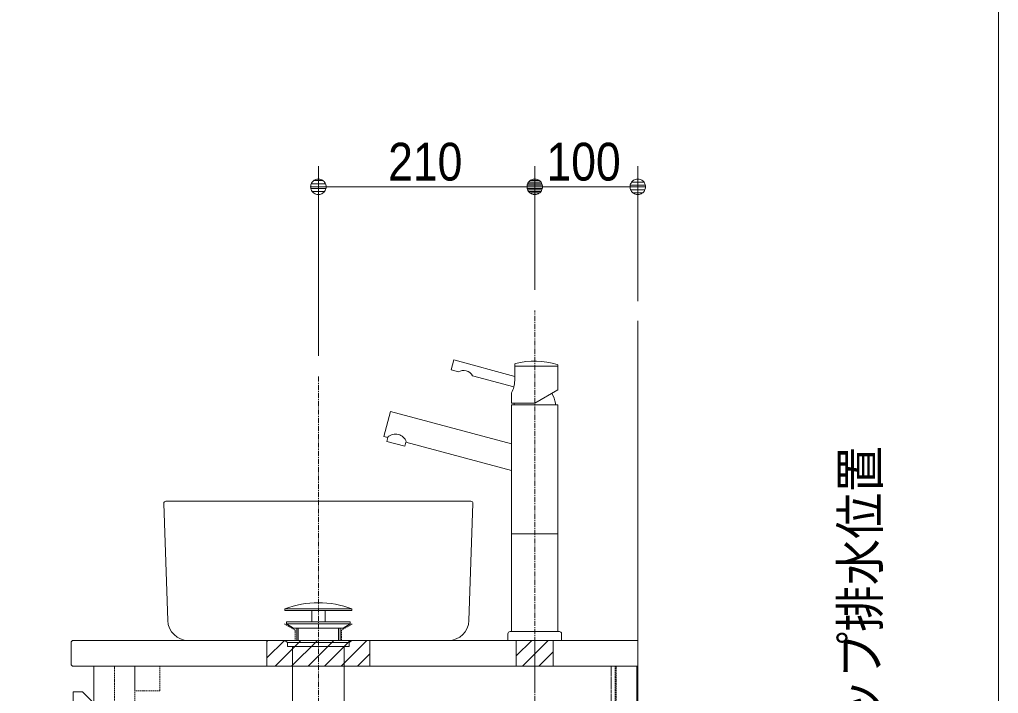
# Model space of a CAD drawing. Units: millimetres, scale not verified. Extents: x -6062 to 6062, y -3045 to 3045.
# Drawn here: x -3872 to -2922, y -1431 to -778 of the extents above; entities that cross this region are included whole.
import ezdxf
from ezdxf.enums import TextEntityAlignment as Align

# ---------------------------------------------------------------- set-up
doc = ezdxf.new("R2010")
doc.units = ezdxf.units.MM
doc.header["$LTSCALE"] = 20
doc.linetypes.add('CHAIN1', pattern=[8, 5, -1, 1, -1])
doc.linetypes.add('DASHED1', pattern=[1.8, 1.2, -0.6])
for name, color, linetype, lineweight in [('0-0_1図面枠', 7, 'Continuous', 9), ('0-1_5ボウル・キャビネット', 7, 'Continuous', 9), ('0-2_2寸法-1', 7, 'Continuous', 9), ('0-3_0', 7, 'Continuous', 9), ('0-4_2寸法-2', 7, 'Continuous', 9), ('0-5_4給排水', 7, 'Continuous', 9)]:
    doc.layers.add(name, color=color, linetype=linetype, lineweight=lineweight)
doc.styles.add('ＭＳ Ｐゴシック', font='')
doc.styles.get('ＭＳ Ｐゴシック').set_extended_font_data('MS PGothic')

# ---------------------------------------------------------------- blocks, each defined once
blk = doc.blocks.new('グループ-4')
at = {"layer": '0-0_1図面枠'}
blk.add_line((-22700, 41000), (-22700, -48600), dxfattribs=at)
blk = doc.blocks.new('グループ-14')
at = {"layer": '0-1_5ボウル・キャビネット'}
blk.add_line((-40700, -27640), (-40700, -28060), dxfattribs=at)
blk.add_lwpolyline([(-40660, -28100), (-29700, -28100), (-29700, -27600), (-40660, -27600)], dxfattribs=at)
for points in [[(-40260, -28100), (-29720, -28100), (-29720, -41400), (-40260, -41400)], [(-40660, -40520), (-40580, -40600), (-40300, -40600), (-40300, -28780), (-40480, -28600), (-40660, -28600)]]:
    blk.add_lwpolyline(points, close=True, dxfattribs=at)
for centre, start, end in [((-40660, -27640), 90, 180), ((-40660, -28060), 180, 270)]:
    blk.add_arc(centre, 40, start, end, dxfattribs=at)
blk = doc.blocks.new('グループ-15')
at = {"layer": '0-1_5ボウル・キャビネット', "linetype": 'DASHED1'}
for p, q in [((-30220, -41400), (-30220, -28100)), ((-30120, -41400), (-30120, -28100)), ((-37920, -39600), (-30920, -39600))]:
    blk.add_line(p, q, dxfattribs=at)
for points in [[(-39860, -28100), (-39460, -28100), (-39460, -29700), (-39860, -29700)], [(-39460, -28100), (-38980, -28100), (-38980, -28580), (-39460, -28580)], [(-30220, -28100), (-30140, -28100), (-30140, -41360), (-30220, -41360)], [(-39900, -29475), (-40040, -29475), (-40040, -29235), (-39900, -29235), (-39900, -29115), (-40340, -29115), (-40340, -29595), (-39900, -29595)], [(-40040, -29235), (-39910, -29235), (-39910, -29475), (-40040, -29475)], [(-30120, -29100), (-29760, -29100), (-29760, -30700), (-30120, -30700)], [(-30120, -36600), (-29760, -36600), (-29760, -38200), (-30120, -38200)], [(-40260, -39600), (-37920, -39600), (-37920, -39280), (-38220, -39280), (-38220, -39200), (-40260, -39200)], [(-38210, -39200), (-30630, -39200), (-30630, -39280), (-38210, -39280)], [(-30620, -39280), (-30920, -39280), (-30920, -39600), (-30220, -39600), (-30220, -39200), (-30620, -39200)], [(-30120, -39200), (-29760, -39200), (-29760, -41360), (-30120, -41360)], [(-39900, -40065), (-40040, -40065), (-40040, -39825), (-39900, -39825), (-39900, -39705), (-40340, -39705), (-40340, -40185), (-39900, -40185)], [(-39660, -39600), (-39260, -39600), (-39260, -41360), (-39620, -41360), (-39660, -41320)], [(-39260, -39600), (-38780, -39600), (-38780, -40080), (-39260, -40080)], [(-40040, -39825), (-39910, -39825), (-39910, -40065), (-40040, -40065)]]:
    blk.add_lwpolyline(points, close=True, dxfattribs=at)
blk = doc.blocks.new('グループ-17')
at = {"layer": '0-1_5ボウル・キャビネット'}
blk.add_lwpolyline([(-41700, -41400), (-29700, -41400), (-29700, -21400)], dxfattribs=at)
for name in ['グループ-14', 'グループ-15']:
    blk.add_blockref(name, (0, 0), dxfattribs=at)
blk = doc.blocks.new('グループ-19')
at = {"layer": '0-5_4給排水', "linetype": 'CHAIN1'}
blk.add_line((-35900, -22480), (-35900, -34060), dxfattribs=at)
at = {"layer": '0-5_4給排水'}
for p, q in [((-36320, -27360), (-36320, -27600)), ((-36290, -27360), (-36290, -27600)), ((-35510, -27360), (-35510, -27600)), ((-35480, -27360), (-35480, -27600))]:
    blk.add_line(p, q, dxfattribs=at)
for points in [[(-36550, -26990), (-35250, -26990), (-35250, -27020), (-36550, -27020)], [(-36030, -27020), (-35770, -27020), (-35770, -27240), (-36030, -27240)], [(-36520, -27240), (-35280, -27240), (-35280, -27280), (-36520, -27280)], [(-36381.3, -27360), (-36520, -27280), (-35280, -27280), (-35420.2, -27360)], [(-36500, -27640), (-36550, -27600), (-35250, -27600), (-35300, -27640)], [(-36500, -27640), (-35300, -27640), (-35300, -27720), (-36500, -27720)], [(-36400, -27720), (-35400, -27720), (-35400, -28800), (-36400, -28800)]]:
    blk.add_lwpolyline(points, close=True, dxfattribs=at)
blk.add_arc((-35900, -28690.4), 1820.4, 69.08018, 110.91982, dxfattribs=at)
blk = doc.blocks.new('_Dot')
at = {"layer": '0-3_0'}
for p, q in [((-10, 0), (-20, 0)), ((9.78, 2), (-9.78, 2)), ((7.99, 6), (-7.99, 6)), ((9.16, -3.98), (-9.16, -3.98)), ((6, -7.98), (-6, -7.98))]:
    blk.add_line(p, q, dxfattribs=at)
for points in [[(10, 0), (9.92, 1.25), (9.69, 2.49), (9.3, 3.68), (8.76, 4.82), (8.09, 5.88), (7.29, 6.85), (6.37, 7.71), (5.36, 8.44), (4.26, 9.05), (3.09, 9.51), (1.87, 9.82), (0.63, 9.98), (-0.63, 9.98), (-1.87, 9.82), (-3.09, 9.51), (-4.26, 9.05), (-5.36, 8.44), (-6.37, 7.71), (-7.29, 6.85), (-8.09, 5.88), (-8.76, 4.82), (-9.3, 3.68), (-9.69, 2.49), (-9.92, 1.25), (-10, 0), (0, 0)], [(-10, 0), (-9.92, -1.25), (-9.69, -2.49), (-9.3, -3.68), (-8.76, -4.82), (-8.09, -5.88), (-7.29, -6.85), (-6.37, -7.71), (-5.36, -8.44), (-4.26, -9.05), (-3.09, -9.51), (-1.87, -9.82), (-0.63, -9.98), (0.63, -9.98), (1.87, -9.82), (3.09, -9.51), (4.26, -9.05), (5.36, -8.44), (6.37, -7.71), (7.29, -6.85), (8.09, -5.88), (8.76, -4.82), (9.3, -3.68), (9.69, -2.49), (9.92, -1.25), (10, 0), (0, 0)]]:
    blk.add_lwpolyline(points, close=True, dxfattribs=at)
blk = doc.blocks.new('グループ-48')
at = {"layer": '0-5_4給排水', "linetype": 'CHAIN1'}
blk.add_line((-31700, -28600), (-31700, -21200), dxfattribs=at)
at = {"layer": '0-5_4給排水'}
for p, q in [((-32090, -22560), (-32090, -22247.6)), ((-31250, -22280), (-32090, -22280)), ((-32104.7, -22680.3), (-32907.5, -22465.2)), ((-32100, -23000), (-32100, -23030)), ((-31300, -23000), (-31300, -23030)), ((-31250, -25530), (-32150, -25530)), ((-31220, -27430), (-32180, -27430))]:
    blk.add_line(p, q, dxfattribs=at)
for points in [[(-33183.3, -22391.2), (-33325.3, -22353.2), (-33273.6, -22160), (-32090, -22477.1)], [(-31250, -22264.7), (-31250, -22740.2), (-31700, -23000), (-32150, -23000), (-32150, -22797.5)], [(-32150, -23788.9), (-34497.9, -23159.7), (-34627.3, -23642.7), (-34550.1, -23663.4), (-34570.8, -23740.7), (-34223, -23833.8), (-34202.3, -23756.6), (-32150, -24306.5)], [(-32220, -27470), (-32220, -27600), (-31180, -27600), (-31180, -27470)]]:
    blk.add_lwpolyline(points, dxfattribs=at)
blk.add_lwpolyline([(-31250, -27430), (-32150, -27430), (-32150, -23030), (-31250, -23030)], close=True, dxfattribs=at)
at = {"layer": '0-5_4給排水', "linetype": 'CHAIN1'}
blk.add_lwpolyline([(-31700, -30727.7), (-31700, -30515.1), (-31700, -29901.4), (-31700, -27600)], dxfattribs=at)
at = {"layer": '0-5_4給排水'}
for centre, radius, start, end in [((-32070, -22247.6), 20, 104.66559, 180), ((-31700, -23661.4), 1481.4, 72.88847, 104.66559), ((-33081.6, -22563.5), 200, 29.43838, 120.56162), ((-31270, -22264.7), 20, 0, 72.88847), ((-32590, -22560), 500, 331.64236, 0), ((-31700, -23030), 401.1, 4.28915, 33.65535), ((-34404.7, -23816.2), 220, 17.79717, 132.20283), ((-32180, -27470), 40, 90, 180), ((-31220, -27470), 40, 0, 90)]:
    blk.add_arc(centre, radius, start, end, dxfattribs=at)
blk = doc.blocks.new('グループ-55')
at = {"layer": '0-1_5ボウル・キャビネット'}
for p, q in [((-38900, -24941.4), (-38823.1, -27213.5)), ((-32940, -24900), (-38860, -24900)), ((-32976.9, -27213.5), (-32900, -24941.4))]:
    blk.add_line(p, q, dxfattribs=at)
at = {"layer": '0-1_5ボウル・キャビネット', "linetype": 'DASHED1'}
blk.add_lwpolyline([(-36557.8, -27280), (-36350, -27400), (-36350, -27600), (-35450, -27600), (-35450, -27400), (-35242.2, -27280)], dxfattribs=at)
at = {"layer": '0-1_5ボウル・キャビネット'}
blk.add_lwpolyline([(-38423.3, -27600), (-35900, -27600), (-33376.7, -27600)], dxfattribs=at)
for centre, radius, start, end in [((-38860, -24940), 40, 135.96917, 181.93833), ((-38860, -24940), 40, 90, 135.96917), ((-32940, -24940), 40, 44.03083, 90), ((-32940, -24940), 40, 358.06167, 44.03083), ((-38423.3, -27200), 400, 181.93833, 270), ((-33376.7, -27200), 400, 270, 358.06167)]:
    blk.add_arc(centre, radius, start, end, dxfattribs=at)

msp = doc.modelspace()

# ---------------------------------------------------------------- linework, layer by layer
at = {"layer": '0-1_5ボウル・キャビネット'}
for p, q in [((-3632.5, -1381), (-3631.5, -1380)), ((-3632.5, -1397), (-3615.5, -1380)), ((-3624.5, -1405), (-3599.5, -1380)), ((-3608.5, -1405), (-3583.5, -1380)), ((-3592.5, -1405), (-3567.5, -1380)), ((-3576.5, -1405), (-3551.5, -1380)), ((-3560.5, -1405), (-3535.5, -1380)), ((-3390.5, -1395), (-3375.5, -1380)), ((-3384.5, -1405), (-3359.5, -1380)), ((-3544.5, -1405), (-3532.5, -1393)), ((-3368.5, -1405), (-3354.5, -1391))]:
    msp.add_line(p, q, dxfattribs=at)
for points in [[(-3632.5, -1405), (-3632.5, -1380), (-3532.5, -1380), (-3532.5, -1405)], [(-3390.5, -1405), (-3390.5, -1380), (-3354.5, -1380), (-3354.5, -1405)]]:
    msp.add_lwpolyline(points, close=True, dxfattribs=at)
at = {"layer": '0-1_5ボウル・キャビネット', "linetype": 'DASHED1'}
for points in [[(-3632.5, -1405), (-3632.5, -1380), (-3532.5, -1380), (-3532.5, -1405)], [(-3390.5, -1405), (-3390.5, -1380), (-3354.5, -1380), (-3354.5, -1405)]]:
    msp.add_lwpolyline(points, dxfattribs=at)
at = {"layer": '0-2_2寸法-1'}
for p, q in [((-3582.5, -1104), (-3582.5, -920)), ((-3372.5, -1040), (-3372.5, -920)), ((-3372.5, -1040), (-3372.5, -920)), ((-3272.5, -1051), (-3272.5, -920)), ((-3567.49, -940), (-3387.51, -940)), ((-3287.51, -940), (-3357.49, -940))]:
    msp.add_line(p, q, dxfattribs=at)

# ---------------------------------------------------------------- block references
at = {"layer": '0-0_1図面枠', "xscale": 0.05, "yscale": 0.05}
msp.add_blockref('グループ-4', (-1787.5, 0), dxfattribs=at)
at = {"layer": '0-1_5ボウル・キャビネット', "xscale": 0.05, "yscale": 0.05}
for name in ['グループ-17', 'グループ-55']:
    msp.add_blockref(name, (-1787.5, 0), dxfattribs=at)
at = {"layer": '0-2_2寸法-1', "xscale": 0.7503418, "yscale": 0.7503418, "rotation": 180}
for p in [(-3582.5, -940), (-3372.5, -940)]:
    msp.add_blockref('_Dot', p, dxfattribs=at)
at = {"layer": '0-2_2寸法-1', "xscale": 0.7503418, "yscale": 0.7503418}
for p in [(-3372.5, -940), (-3272.5, -940)]:
    msp.add_blockref('_Dot', p, dxfattribs=at)
at = {"layer": '0-5_4給排水', "xscale": 0.05, "yscale": 0.05}
for name in ['グループ-48', 'グループ-19']:
    msp.add_blockref(name, (-1787.5, 0), dxfattribs=at)

# ---------------------------------------------------------------- texts
at = {"layer": '0-2_2寸法-1', "style": 'ＭＳ Ｐゴシック', "width": 0.9}
for s, p in [('210', (-3514.78, -944.96)), ('100', (-3361.11, -944.96))]:
    msp.add_text(s, height=36.66, dxfattribs=at).set_placement(p, align=Align.BOTTOM_LEFT)
at = {"layer": '0-4_2寸法-2', "style": 'ＭＳ Ｐゴシック', "width": 0.9}
msp.add_text('Pトラップ排水位置', height=36.66, rotation=90, dxfattribs=at).set_placement((-3027.48, -1580.42), align=Align.BOTTOM_LEFT)

doc.saveas('drawing.dxf')
